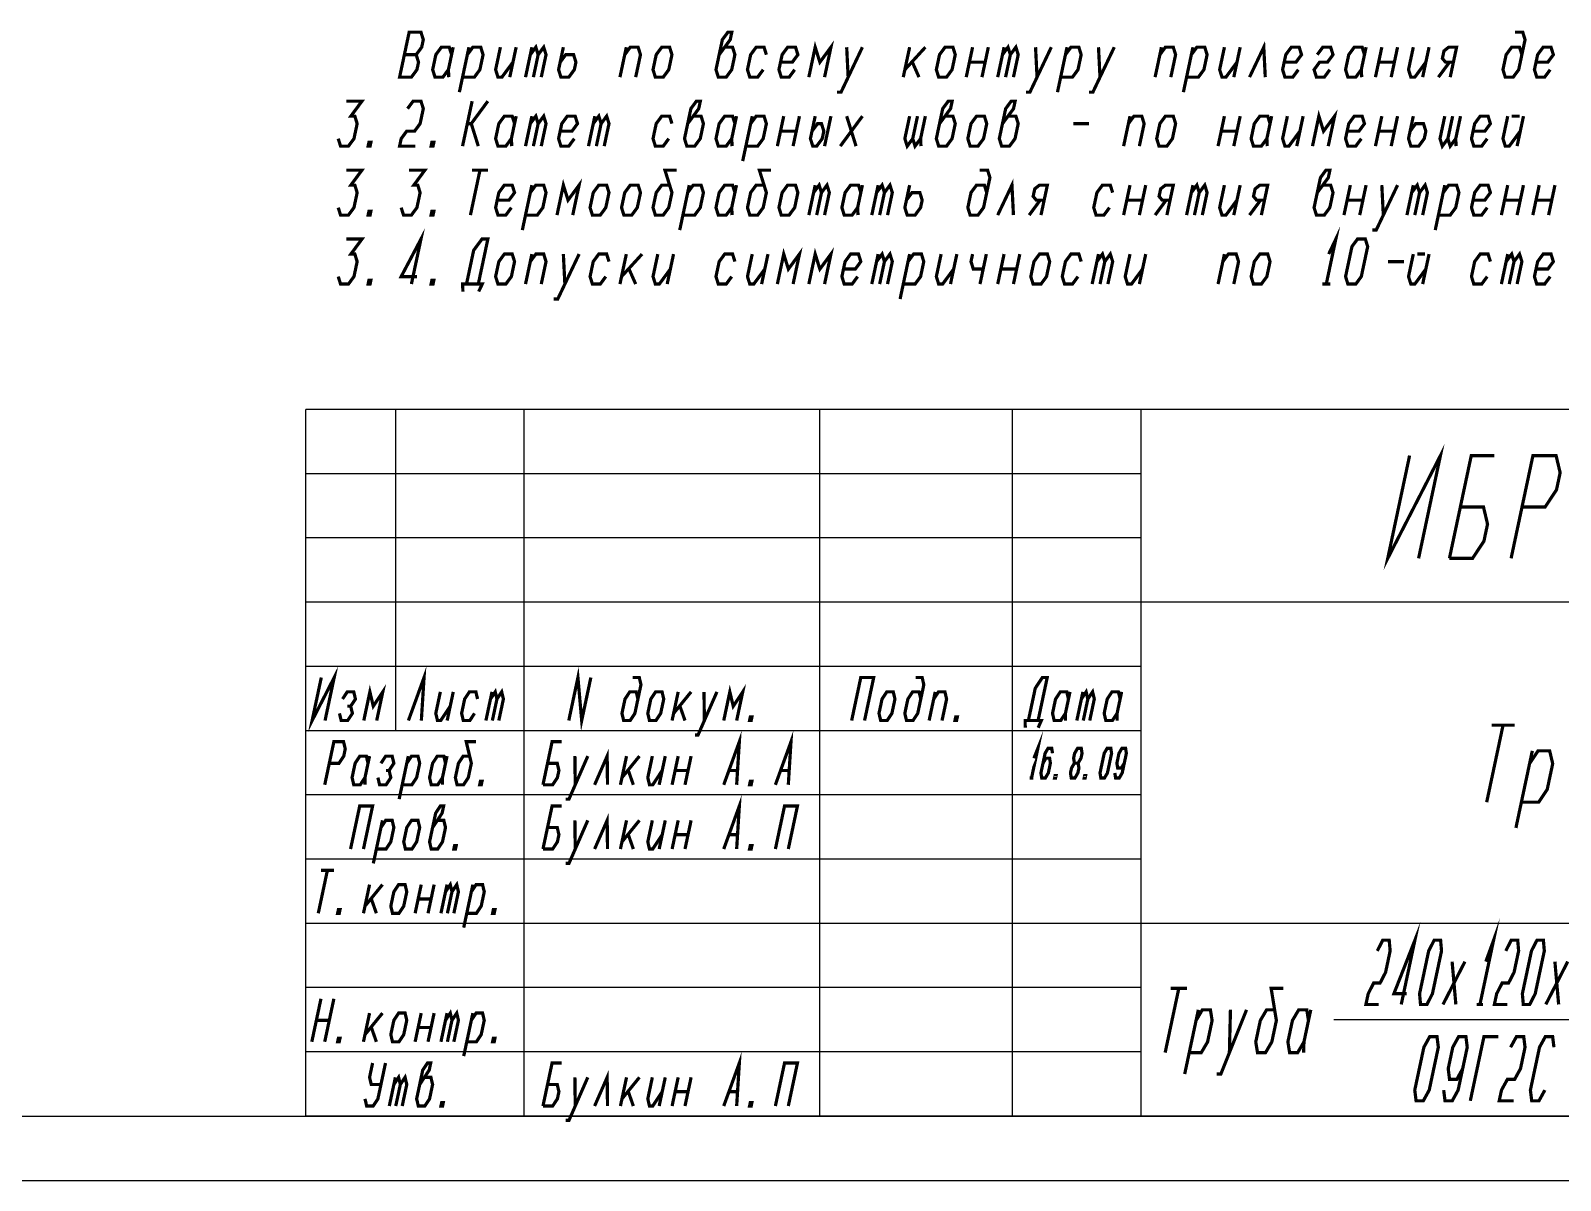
# Model space of a CAD drawing. Header units: millimetres. Extents: x 0 to 594, y 0 to 420.
# Drawn here: x 382.6 to 501.6, y 0 to 89.5 of the extents above; entities that cross this region are included whole.
import ezdxf

# ---------------------------------------------------------------- set-up
doc = ezdxf.new("R2010")
doc.units = ezdxf.units.MM
doc.header["$LTSCALE"] = 32.67
doc.layers.get('0').update_dxf_attribs({"linetype": 'CONTINUOUS'})

msp = doc.modelspace()

# ---------------------------------------------------------------- linework, layer by layer
at = {"color": 7, "linetype": 'CONTINUOUS'}
for p, q in [((589, 60), (404, 60)), ((404, 5), (404, 60)), ((411, 35), (411, 60)), ((421, 5), (421, 60)), ((444, 5), (444, 60)), ((459, 5), (459, 60)), ((469, 5), (469, 60)), ((469, 55), (404, 55)), ((469, 50), (404, 50)), ((589, 45), (404, 45)), ((469, 40), (404, 40)), ((469, 35), (404, 35)), ((469, 30), (404, 30)), ((469, 25), (404, 25)), ((589, 20), (404, 20)), ((469, 15), (404, 15)), ((539, 12.5), (484, 12.5)), ((469, 10), (404, 10)), ((20, 5), (589, 5)), ((589, 5), (404, 5)), ((0, 0), (594, 0))]:
    msp.add_line(p, q, dxfattribs=at)
at = {"color": 2, "linetype": 'CONTINUOUS', "const_width": 0.25}
for points in [[(411.2924667, 85.8588582), (412.2112017, 85.8588582), (412.6414384, 86.4421902), (412.7654301, 87.0255222), (412.5831768, 87.6088632), (413.0134135, 88.1921952), (413.1374052, 88.7755272), (412.9551519, 89.3588592), (412.0364169, 89.3588592), (411.2924667, 85.8588582)], [(436.1644402, 87.6088632), (437.0249136, 88.7755272), (437.1489053, 89.3588592), (436.8426603, 89.3588592), (436.4124236, 88.7755272), (435.9164568, 86.4421902), (436.0987101, 85.8588582), (436.7112001, 85.8588582), (437.1414368, 86.4421902), (437.3894202, 87.6088632), (437.2071669, 88.1921952), (436.5946769, 88.1921952)], [(498.6394343, 87.6088632), (498.457181, 88.1921952), (497.8446548, 88.1921952), (497.4144181, 87.6088632), (497.1664347, 86.4421902), (497.348688, 85.8588582), (497.9612142, 85.8588582), (498.3914509, 86.4421902), (498.8874177, 88.7755272), (498.7051644, 89.3588592), (498.0926382, 89.3588592)], [(415.339418, 87.6088632), (415.1571647, 88.1921952), (414.5446747, 88.1921952), (414.114438, 87.6088632), (413.8664546, 86.4421902), (414.0487079, 85.8588582), (414.6611979, 85.8588582), (415.0914346, 86.4421902)], [(415.4634097, 88.1921952), (415.0914346, 86.4421902), (415.1205835, 85.8588582)], [(415.9444757, 84.6921942), (416.6884259, 88.1921952)], [(416.1924591, 85.8588582), (417.1111941, 85.8588582), (417.5414308, 86.4421902), (417.7894142, 87.6088632), (417.6071609, 88.1921952), (416.9946709, 88.1921952), (416.5644342, 87.6088632)], [(419.1384221, 88.1921952), (418.766447, 86.4421902), (418.9487003, 85.8588582), (419.2549453, 85.8588582), (420.1154187, 87.0255222)], [(420.3634021, 88.1921952), (419.8674353, 85.8588582)], [(421.0924515, 85.8588582), (421.5884183, 88.1921952)], [(421.4644266, 87.6088632), (421.8946633, 88.1921952), (422.0769166, 87.6088632), (421.7049415, 85.8588582)], [(422.0769166, 87.6088632), (422.5071533, 88.1921952), (422.6894429, 87.6088632), (422.3174678, 85.8588582)], [(424.0384146, 88.1921952), (423.6664395, 86.4421902), (423.8486927, 85.8588582), (424.461219, 85.8588582), (424.8914557, 86.4421902), (425.0154474, 87.0255222), (424.8331941, 87.6088632), (424.2206678, 87.6088632), (423.7904312, 87.0255222)], [(428.4424402, 85.8588582), (428.938407, 88.1921952)], [(428.8144153, 87.6088632), (429.244652, 88.1921952), (429.8571782, 88.1921952), (430.0394315, 87.6088632), (429.6674564, 85.8588582)], [(431.0164281, 86.4421902), (431.1987177, 85.8588582), (431.8112076, 85.8588582), (432.2414443, 86.4421902), (432.4894277, 87.6088632), (432.3071744, 88.1921952), (431.6946844, 88.1921952), (431.2644115, 87.6088632), (431.0164281, 86.4421902)], [(439.8394164, 87.6088632), (439.6571631, 88.1921952), (439.0446731, 88.1921952), (438.6144364, 87.6088632), (438.366453, 86.4421902), (438.5487063, 85.8588582), (439.1611963, 85.8588582), (439.591433, 86.4421902)], [(440.9404409, 87.0255222), (441.8591759, 87.0255222), (442.2894126, 87.6088632), (442.1071593, 88.1921952), (441.4946693, 88.1921952), (441.0644326, 87.6088632), (440.8164492, 86.4421902), (440.9987025, 85.8588582), (441.6111925, 85.8588582), (442.0414292, 86.4421902)], [(443.1424537, 85.8588582), (443.6384205, 88.1921952), (444.0029271, 87.0255222), (444.8634368, 88.1921952), (444.36747, 85.8588582)], [(445.3444666, 84.6921942), (445.6507115, 84.6921942), (447.313433, 88.1921952)], [(446.0884167, 88.1921952), (446.2049399, 85.8588582)], [(450.9884092, 88.1921952), (450.4924424, 85.8588582)], [(450.6164341, 86.4421902), (452.2134254, 88.1921952)], [(453.0664303, 86.4421902), (453.2487198, 85.8588582), (453.8612098, 85.8588582), (454.2914465, 86.4421902), (454.5394299, 87.6088632), (454.3571766, 88.1921952), (453.7446866, 88.1921952), (453.3144137, 87.6088632), (453.0664303, 86.4421902)], [(455.3924711, 85.8588582), (455.8884016, 88.1921952)], [(457.1134178, 88.1921952), (456.617451, 85.8588582)], [(457.8424673, 85.8588582), (458.3384341, 88.1921952)], [(458.2144424, 87.6088632), (458.6446791, 88.1921952), (458.8269324, 87.6088632), (458.4549573, 85.8588582)], [(458.8269324, 87.6088632), (459.2571691, 88.1921952), (459.4394224, 87.6088632), (459.0674473, 85.8588582)], [(460.0444801, 84.6921942), (460.3507251, 84.6921942), (462.0134103, 88.1921952)], [(460.7884303, 88.1921952), (460.9049535, 85.8588582)], [(462.4944763, 84.6921942), (463.2384265, 88.1921952)], [(462.7424597, 85.8588582), (463.6611947, 85.8588582), (464.0914314, 86.4421902), (464.3394148, 87.6088632), (464.1571615, 88.1921952), (463.5446715, 88.1921952), (463.1144348, 87.6088632)], [(464.9444725, 84.6921942), (465.2507175, 84.6921942), (466.9134027, 88.1921952)], [(465.6884227, 88.1921952), (465.8049459, 85.8588582)], [(470.0924484, 85.8588582), (470.5884152, 88.1921952)], [(470.4644235, 87.6088632), (470.8946602, 88.1921952), (471.5071864, 88.1921952), (471.6894397, 87.6088632), (471.3174646, 85.8588582)], [(472.2944612, 84.6921942), (473.0384114, 88.1921952)], [(472.5424446, 85.8588582), (473.4612158, 85.8588582), (473.8914525, 86.4421902), (474.1394359, 87.6088632), (473.9571826, 88.1921952), (473.3446564, 88.1921952), (472.9144197, 87.6088632)], [(475.4884076, 88.1921952), (475.1164325, 86.4421902), (475.2986858, 85.8588582), (475.604967, 85.8588582), (476.4654404, 87.0255222)], [(476.7134238, 88.1921952), (476.217457, 85.8588582)], [(477.442437, 85.8588582), (478.5509301, 88.1921952), (478.6674532, 85.8588582)], [(480.1404529, 87.0255222), (481.0591879, 87.0255222), (481.4894246, 87.6088632), (481.3071713, 88.1921952), (480.6946813, 88.1921952), (480.2644446, 87.6088632), (480.0164612, 86.4421902), (480.1987145, 85.8588582), (480.8112045, 85.8588582), (481.2414412, 86.4421902)], [(482.7144408, 87.6088632), (483.1446775, 88.1921952), (483.7571675, 88.1921952), (483.9394208, 87.6088632), (483.5091841, 87.0255222), (482.8966941, 87.0255222), (482.4664574, 86.4421902), (482.6487107, 85.8588582), (483.2612007, 85.8588582), (483.6914374, 86.4421902)], [(486.389417, 87.6088632), (486.2071637, 88.1921952), (485.5946737, 88.1921952), (485.164437, 87.6088632), (484.9164536, 86.4421902), (485.0987069, 85.8588582), (485.7111969, 85.8588582), (486.1414336, 86.4421902)], [(486.5134087, 88.1921952), (486.1414336, 86.4421902), (486.1705825, 85.8588582)], [(487.2424581, 85.8588582), (487.7384249, 88.1921952)], [(488.9634049, 88.1921952), (488.4674381, 85.8588582)], [(490.1884211, 88.1921952), (489.816446, 86.4421902), (489.9986993, 85.8588582), (490.3049443, 85.8588582), (491.165454, 87.0255222)], [(491.4134011, 88.1921952), (490.9174706, 85.8588582)], [(493.0611855, 85.8588582), (493.5571523, 88.1921952), (492.9446624, 88.1921952), (492.5764215, 87.9005247), (492.4524298, 87.3171927), (492.696679, 87.0255222), (493.3091689, 87.0255222)], [(499.7404226, 87.0255222), (500.6591938, 87.0255222), (501.0894305, 87.6088632), (500.9071772, 88.1921952), (500.294651, 88.1921952), (499.8644143, 87.6088632), (499.6164309, 86.4421902), (499.7987205, 85.8588582), (500.4112104, 85.8588582), (500.8414471, 86.4421902)], [(411.6644418, 87.6088632), (412.5831768, 87.6088632)], [(451.1998114, 87.0255222), (451.7174586, 85.8588582)], [(455.6404182, 87.0255222), (456.8654344, 87.0255222)], [(487.4904415, 87.0255222), (488.7154215, 87.0255222)], [(492.1424506, 85.8588582), (493.002924, 87.0255222)], [(407.1363882, 83.9915685), (408.3614044, 83.9915685), (407.500931, 82.8249045), (407.807176, 82.8249045), (407.9894293, 82.2415725), (407.7414459, 81.0749085), (407.3112092, 80.4915675), (406.6987192, 80.4915675), (406.5164297, 81.0749085)], [(411.9124252, 83.4082365), (412.3426619, 83.9915685), (412.9551519, 83.9915685), (413.1374052, 83.4082365), (412.8894218, 82.2415725), (412.4591851, 81.6582405), (411.8466951, 81.6582405), (411.4164584, 81.0749085), (411.2924667, 80.4915675), (412.5174467, 80.4915675)], [(416.1924591, 80.4915675), (416.9364093, 83.9915685)], [(416.5644342, 82.2415725), (416.8706792, 82.2415725), (418.1613893, 83.9915685)], [(433.714444, 82.2415725), (434.5749174, 83.4082365), (434.6989091, 83.9915685), (434.3926641, 83.9915685), (433.9624274, 83.4082365), (433.4664606, 81.0749085), (433.6487139, 80.4915675), (434.2612039, 80.4915675), (434.6914406, 81.0749085), (434.939424, 82.2415725), (434.7571707, 82.8249045), (434.1446807, 82.8249045)], [(453.3144137, 82.2415725), (454.1749233, 83.4082365), (454.298915, 83.9915685), (453.9926338, 83.9915685), (453.5623971, 83.4082365), (453.0664303, 81.0749085), (453.2487198, 80.4915675), (453.8612098, 80.4915675), (454.2914465, 81.0749085), (454.5394299, 82.2415725), (454.3571766, 82.8249045), (453.7446866, 82.8249045)], [(458.2144424, 82.2415725), (459.0749158, 83.4082365), (459.1989075, 83.9915685), (458.8926625, 83.9915685), (458.4624258, 83.4082365), (457.966459, 81.0749085), (458.1487123, 80.4915675), (458.7612023, 80.4915675), (459.191439, 81.0749085), (459.4394224, 82.2415725), (459.2571691, 82.8249045), (458.6446791, 82.8249045)], [(482.3424657, 80.4915675), (482.8384325, 82.8249045), (483.2029391, 81.6582405), (484.0634125, 82.8249045), (483.5674457, 80.4915675)], [(417.4174391, 80.4915675), (416.8706792, 82.2415725)], [(420.2394104, 82.2415725), (420.0571571, 82.8249045), (419.4446671, 82.8249045), (419.0144304, 82.2415725), (418.766447, 81.0749085), (418.9487003, 80.4915675), (419.5611903, 80.4915675), (419.991427, 81.0749085)], [(420.3634021, 82.8249045), (419.991427, 81.0749085), (420.0205759, 80.4915675)], [(421.0924515, 80.4915675), (421.5884183, 82.8249045)], [(421.4644266, 82.2415725), (421.8946633, 82.8249045), (422.0769166, 82.2415725), (421.7049415, 80.4915675)], [(422.0769166, 82.2415725), (422.5071533, 82.8249045), (422.6894429, 82.2415725), (422.3174678, 80.4915675)], [(423.7904312, 81.6582405), (424.7092024, 81.6582405), (425.1394391, 82.2415725), (424.9571858, 82.8249045), (424.3446595, 82.8249045), (423.9144229, 82.2415725), (423.6664395, 81.0749085), (423.8486927, 80.4915675), (424.461219, 80.4915675), (424.8914557, 81.0749085)], [(425.992444, 80.4915675), (426.4884108, 82.8249045)], [(426.3644191, 82.2415725), (426.7946558, 82.8249045), (426.9769453, 82.2415725), (426.6049702, 80.4915675)], [(426.9769453, 82.2415725), (427.407182, 82.8249045), (427.5894353, 82.2415725), (427.2174602, 80.4915675)], [(432.4894277, 82.2415725), (432.3071744, 82.8249045), (431.6946844, 82.8249045), (431.2644115, 82.2415725), (431.0164281, 81.0749085), (431.1987177, 80.4915675), (431.8112076, 80.4915675), (432.2414443, 81.0749085)], [(437.3894202, 82.2415725), (437.2071669, 82.8249045), (436.5946769, 82.8249045), (436.1644402, 82.2415725), (435.9164568, 81.0749085), (436.0987101, 80.4915675), (436.7112001, 80.4915675), (437.1414368, 81.0749085)], [(437.5134119, 82.8249045), (437.1414368, 81.0749085), (437.1705857, 80.4915675)], [(437.9944779, 79.3249035), (438.7384281, 82.8249045)], [(438.2424613, 80.4915675), (439.1611963, 80.4915675), (439.591433, 81.0749085), (439.8394164, 82.2415725), (439.6571631, 82.8249045), (439.0446731, 82.8249045), (438.6144364, 82.2415725)], [(440.6924575, 80.4915675), (441.1884243, 82.8249045)], [(442.4134043, 82.8249045), (441.9174375, 80.4915675)], [(443.6384205, 82.8249045), (443.2664454, 81.0749085), (443.4486987, 80.4915675), (443.7549437, 80.4915675), (444.1851804, 81.0749085), (444.3091721, 81.6582405), (444.1269188, 82.2415725), (443.8206738, 82.2415725), (443.3904371, 81.6582405)], [(444.8634368, 82.8249045), (444.36747, 80.4915675)], [(445.59245, 80.4915675), (447.313433, 82.8249045)], [(446.0884167, 82.8249045), (446.8174662, 80.4915675)], [(450.9884092, 82.8249045), (450.6164341, 81.0749085), (450.7986874, 80.4915675), (451.2289603, 81.0749085), (451.4112136, 80.4915675), (451.8414503, 81.0749085), (452.2134254, 82.8249045)], [(451.6009354, 82.8249045), (451.2289603, 81.0749085)], [(455.5164628, 81.0749085), (455.6987161, 80.4915675), (456.3112061, 80.4915675), (456.7414427, 81.0749085), (456.9894261, 82.2415725), (456.8071729, 82.8249045), (456.1946829, 82.8249045), (455.7644099, 82.2415725), (455.5164628, 81.0749085)], [(463.7269248, 82.2415725), (464.951941, 82.2415725)], [(467.6424521, 80.4915675), (468.1384189, 82.8249045)], [(468.0144272, 82.2415725), (468.4446639, 82.8249045), (469.0571539, 82.8249045), (469.2394435, 82.2415725), (468.8674684, 80.4915675)], [(470.2164401, 81.0749085), (470.3986934, 80.4915675), (471.0112196, 80.4915675), (471.4414563, 81.0749085), (471.6894397, 82.2415725), (471.5071864, 82.8249045), (470.8946602, 82.8249045), (470.4644235, 82.2415725), (470.2164401, 81.0749085)], [(474.9924408, 80.4915675), (475.4884076, 82.8249045)], [(476.7134238, 82.8249045), (476.217457, 80.4915675)], [(479.0394283, 82.2415725), (478.857175, 82.8249045), (478.2446851, 82.8249045), (477.8144121, 82.2415725), (477.5664287, 81.0749085), (477.7487183, 80.4915675), (478.3612083, 80.4915675), (478.7914449, 81.0749085)], [(479.16342, 82.8249045), (478.7914449, 81.0749085), (478.8205939, 80.4915675)], [(480.3884363, 82.8249045), (480.0164612, 81.0749085), (480.1987145, 80.4915675), (480.5049595, 80.4915675), (481.3654329, 81.6582405)], [(481.6134163, 82.8249045), (481.1174495, 80.4915675)], [(485.0404453, 81.6582405), (485.9591803, 81.6582405), (486.389417, 82.2415725), (486.2071637, 82.8249045), (485.5946737, 82.8249045), (485.164437, 82.2415725), (484.9164536, 81.0749085), (485.0987069, 80.4915675), (485.7111969, 80.4915675), (486.1414336, 81.0749085)], [(487.2424581, 80.4915675), (487.7384249, 82.8249045)], [(488.9634049, 82.8249045), (488.4674381, 80.4915675)], [(490.1884211, 82.8249045), (489.816446, 81.0749085), (489.9986993, 80.4915675), (490.6111893, 80.4915675), (491.0414623, 81.0749085), (491.165454, 81.6582405), (490.9831644, 82.2415725), (490.3706744, 82.2415725), (489.9404377, 81.6582405)], [(492.6384174, 82.8249045), (492.2664423, 81.0749085), (492.4486956, 80.4915675), (492.8789323, 81.0749085), (493.0611855, 80.4915675), (493.4914585, 81.0749085), (493.8634336, 82.8249045)], [(493.2509073, 82.8249045), (492.8789323, 81.0749085)], [(494.8404302, 81.6582405), (495.7592014, 81.6582405), (496.1894381, 82.2415725), (496.0071848, 82.8249045), (495.3946586, 82.8249045), (494.9644219, 82.2415725), (494.7164385, 81.0749085), (494.8986918, 80.4915675), (495.511218, 80.4915675), (495.9414547, 81.0749085)], [(497.5384098, 82.8249045), (497.1664347, 81.0749085), (497.348688, 80.4915675), (497.6549692, 80.4915675), (498.5154426, 81.6582405)], [(497.8446548, 82.8249045), (498.457181, 82.8249045)], [(498.763426, 82.8249045), (498.2674592, 80.4915675)], [(440.9404409, 81.6582405), (442.1654209, 81.6582405)], [(451.8414503, 81.0749085), (451.870563, 80.4915675)], [(475.2404242, 81.6582405), (476.4654404, 81.6582405)], [(487.4904415, 81.6582405), (488.7154215, 81.6582405)], [(493.4914585, 81.0749085), (493.5205712, 80.4915675)], [(408.9955748, 80.4915675), (408.8424705, 80.4915675), (408.9044663, 80.783238), (409.0575707, 80.783238), (408.9955748, 80.4915675)], [(413.8955673, 80.4915675), (413.7424629, 80.4915675), (413.8044587, 80.783238), (413.9575631, 80.783238), (413.8955673, 80.4915675)], [(407.1363882, 78.6242869), (408.3614044, 78.6242869), (407.500931, 77.4576139), (407.807176, 77.4576139), (407.9894293, 76.8742819), (407.7414459, 75.7076179), (407.3112092, 75.1242859), (406.6987192, 75.1242859), (406.5164297, 75.7076179)], [(412.0364169, 78.6242869), (413.2613969, 78.6242869), (412.4009235, 77.4576139), (412.7071685, 77.4576139), (412.8894218, 76.8742819), (412.6414384, 75.7076179), (412.2112017, 75.1242859), (411.5987117, 75.1242859), (411.4164584, 75.7076179)], [(417.5488993, 78.6242869), (416.8049491, 75.1242859)], [(416.9364093, 78.6242869), (418.1613893, 78.6242869)], [(432.3071744, 77.4576139), (431.6946844, 77.4576139), (431.2644115, 76.8742819), (431.0164281, 75.7076179), (431.1987177, 75.1242859), (431.8112076, 75.1242859), (432.2414443, 75.7076179), (432.4894277, 76.8742819), (431.9426678, 78.6242869), (432.8614028, 78.6242869)], [(439.6571631, 77.4576139), (439.0446731, 77.4576139), (438.6144364, 76.8742819), (438.366453, 75.7076179), (438.5487063, 75.1242859), (439.1611963, 75.1242859), (439.591433, 75.7076179), (439.8394164, 76.8742819), (439.2926565, 78.6242869), (440.2113915, 78.6242869)], [(456.9894261, 76.8742819), (456.8071729, 77.4576139), (456.1946829, 77.4576139), (455.7644099, 76.8742819), (455.5164628, 75.7076179), (455.6987161, 75.1242859), (456.3112061, 75.1242859), (456.7414427, 75.7076179), (457.2374095, 78.0409459), (457.0551562, 78.6242869), (456.4426663, 78.6242869)], [(482.7144408, 76.8742819), (483.5749142, 78.0409459), (483.6989059, 78.6242869), (483.3926609, 78.6242869), (482.9624242, 78.0409459), (482.4664574, 75.7076179), (482.6487107, 75.1242859), (483.2612007, 75.1242859), (483.6914374, 75.7076179), (483.9394208, 76.8742819), (483.7571675, 77.4576139), (483.1446775, 77.4576139)], [(418.8904387, 76.2909499), (419.8091737, 76.2909499), (420.2394104, 76.8742819), (420.0571571, 77.4576139), (419.4446671, 77.4576139), (419.0144304, 76.8742819), (418.766447, 75.7076179), (418.9487003, 75.1242859), (419.5611903, 75.1242859), (419.991427, 75.7076179)], [(420.8444681, 73.9576128), (421.5884183, 77.4576139)], [(421.0924515, 75.1242859), (422.0111865, 75.1242859), (422.4414595, 75.7076179), (422.6894429, 76.8742819), (422.5071533, 77.4576139), (421.8946633, 77.4576139), (421.4644266, 76.8742819)], [(423.5424478, 75.1242859), (424.0384146, 77.4576139), (424.4029211, 76.2909499), (425.2634308, 77.4576139), (424.767464, 75.1242859)], [(426.1164357, 75.7076179), (426.298689, 75.1242859), (426.9112152, 75.1242859), (427.3414519, 75.7076179), (427.5894353, 76.8742819), (427.407182, 77.4576139), (426.7946558, 77.4576139), (426.3644191, 76.8742819), (426.1164357, 75.7076179)], [(428.5664319, 75.7076179), (428.7487214, 75.1242859), (429.3612114, 75.1242859), (429.7914481, 75.7076179), (430.0394315, 76.8742819), (429.8571782, 77.4576139), (429.244652, 77.4576139), (428.8144153, 76.8742819), (428.5664319, 75.7076179)], [(433.0944855, 73.9576128), (433.8384357, 77.4576139)], [(433.3424689, 75.1242859), (434.2612039, 75.1242859), (434.6914406, 75.7076179), (434.939424, 76.8742819), (434.7571707, 77.4576139), (434.1446807, 77.4576139), (433.714444, 76.8742819)], [(437.3894202, 76.8742819), (437.2071669, 77.4576139), (436.5946769, 77.4576139), (436.1644402, 76.8742819), (435.9164568, 75.7076179), (436.0987101, 75.1242859), (436.7112001, 75.1242859), (437.1414368, 75.7076179)], [(437.5134119, 77.4576139), (437.1414368, 75.7076179), (437.1705857, 75.1242859)], [(440.8164492, 75.7076179), (440.9987025, 75.1242859), (441.6111925, 75.1242859), (442.0414292, 75.7076179), (442.2894126, 76.8742819), (442.1071593, 77.4576139), (441.4946693, 77.4576139), (441.0644326, 76.8742819), (440.8164492, 75.7076179)], [(443.1424537, 75.1242859), (443.6384205, 77.4576139)], [(443.5144288, 76.8742819), (443.9446655, 77.4576139), (444.1269188, 76.8742819), (443.7549437, 75.1242859)], [(444.1269188, 76.8742819), (444.5571555, 77.4576139), (444.7394451, 76.8742819), (444.36747, 75.1242859)], [(447.1894413, 76.8742819), (447.0071517, 77.4576139), (446.3946617, 77.4576139), (445.964425, 76.8742819), (445.7164417, 75.7076179), (445.8986949, 75.1242859), (446.5112212, 75.1242859), (446.9414579, 75.7076179)], [(447.313433, 77.4576139), (446.9414579, 75.7076179), (446.9705706, 75.1242859)], [(448.0424462, 75.1242859), (448.538413, 77.4576139)], [(448.4144213, 76.8742819), (448.844658, 77.4576139), (449.0269113, 76.8742819), (448.6549362, 75.1242859)], [(449.0269113, 76.8742819), (449.4571842, 77.4576139), (449.6394375, 76.8742819), (449.2674624, 75.1242859)], [(450.9884092, 77.4576139), (450.6164341, 75.7076179), (450.7986874, 75.1242859), (451.4112136, 75.1242859), (451.8414503, 75.7076179), (451.965442, 76.2909499), (451.7831887, 76.8742819), (451.1706625, 76.8742819), (450.7404258, 76.2909499)], [(457.8424673, 75.1242859), (458.9509241, 77.4576139), (459.0674473, 75.1242859)], [(461.2111985, 75.1242859), (461.7071653, 77.4576139), (461.0946753, 77.4576139), (460.7264344, 77.1659524), (460.6024427, 76.5826204), (460.8466919, 76.2909499), (461.4591819, 76.2909499)], [(466.789411, 76.8742819), (466.6071577, 77.4576139), (465.9946677, 77.4576139), (465.564431, 76.8742819), (465.3164476, 75.7076179), (465.4987009, 75.1242859), (466.1111909, 75.1242859), (466.5414276, 75.7076179)], [(467.6424521, 75.1242859), (468.1384189, 77.4576139)], [(469.3634352, 77.4576139), (468.8674684, 75.1242859)], [(471.0112196, 75.1242859), (471.5071864, 77.4576139), (470.8946602, 77.4576139), (470.5264193, 77.1659524), (470.4024276, 76.5826204), (470.6466768, 76.2909499), (471.259203, 76.2909499)], [(472.5424446, 75.1242859), (473.0384114, 77.4576139)], [(472.9144197, 76.8742819), (473.3446564, 77.4576139), (473.5269097, 76.8742819), (473.1549708, 75.1242859)], [(473.5269097, 76.8742819), (473.9571826, 77.4576139), (474.1394359, 76.8742819), (473.7674608, 75.1242859)], [(475.4884076, 77.4576139), (475.1164325, 75.7076179), (475.2986858, 75.1242859), (475.604967, 75.1242859), (476.4654404, 76.2909499)], [(476.7134238, 77.4576139), (476.217457, 75.1242859)], [(478.3612083, 75.1242859), (478.857175, 77.4576139), (478.2446851, 77.4576139), (477.876408, 77.1659524), (477.7524163, 76.5826204), (477.9967017, 76.2909499), (478.6091917, 76.2909499)], [(484.7924619, 75.1242859), (485.2884287, 77.4576139)], [(486.5134087, 77.4576139), (486.0174419, 75.1242859)], [(486.9944747, 73.9576128), (487.3007197, 73.9576128), (488.9634049, 77.4576139)], [(487.7384249, 77.4576139), (487.8549481, 75.1242859)], [(489.6924543, 75.1242859), (490.1884211, 77.4576139)], [(490.0644294, 76.8742819), (490.4946661, 77.4576139), (490.6769194, 76.8742819), (490.3049443, 75.1242859)], [(490.6769194, 76.8742819), (491.1071561, 77.4576139), (491.2894094, 76.8742819), (490.9174706, 75.1242859)], [(491.8944672, 73.9576128), (492.6384174, 77.4576139)], [(492.1424506, 75.1242859), (493.0611855, 75.1242859), (493.4914585, 75.7076179), (493.7394419, 76.8742819), (493.5571523, 77.4576139), (492.9446624, 77.4576139), (492.5144257, 76.8742819)], [(494.8404302, 76.2909499), (495.7592014, 76.2909499), (496.1894381, 76.8742819), (496.0071848, 77.4576139), (495.3946586, 77.4576139), (494.9644219, 76.8742819), (494.7164385, 75.7076179), (494.8986918, 75.1242859), (495.511218, 75.1242859), (495.9414547, 75.7076179)], [(497.042443, 75.1242859), (497.5384098, 77.4576139)], [(498.763426, 77.4576139), (498.2674592, 75.1242859)], [(499.4924392, 75.1242859), (499.988406, 77.4576139)], [(501.2134222, 77.4576139), (500.7174554, 75.1242859)], [(460.2924635, 75.1242859), (461.1529369, 76.2909499)], [(467.8904355, 76.2909499), (469.1154518, 76.2909499)], [(470.0924484, 75.1242859), (470.9529218, 76.2909499)], [(477.442437, 75.1242859), (478.3029467, 76.2909499)], [(485.0404453, 76.2909499), (486.2654253, 76.2909499)], [(497.2904264, 76.2909499), (498.5154426, 76.2909499)], [(499.7404226, 76.2909499), (500.9654388, 76.2909499)], [(408.9955748, 75.1242859), (408.8424705, 75.1242859), (408.9044663, 75.4159473), (409.0575707, 75.4159473), (408.9955748, 75.1242859)], [(413.8955673, 75.1242859), (413.7424629, 75.1242859), (413.8044587, 75.4159473), (413.9575631, 75.4159473), (413.8955673, 75.1242859)], [(412.2112017, 69.7569952), (412.9551519, 73.2569962), (411.4164584, 70.3403272), (412.6414384, 70.3403272)], [(483.6040269, 72.0903322), (484.1582915, 73.2569962), (483.4143413, 69.7569952)], [(407.1363882, 73.2569962), (408.3614044, 73.2569962), (407.500931, 72.0903322), (407.807176, 72.0903322), (407.9894293, 71.5069912), (407.7414459, 70.3403272), (407.3112092, 69.7569952), (406.6987192, 69.7569952), (406.5164297, 70.3403272)], [(416.4987041, 69.7569952), (417.0566667, 72.3819937), (417.7020399, 73.2569962), (418.1613893, 73.2569962), (417.4174391, 69.7569952)], [(440.6924575, 69.7569952), (441.1884243, 72.0903322), (441.5529309, 70.9236592), (442.4134043, 72.0903322), (441.9174375, 69.7569952)], [(443.1424537, 69.7569952), (443.6384205, 72.0903322), (444.0029271, 70.9236592), (444.8634368, 72.0903322), (444.36747, 69.7569952)], [(485.0987069, 69.7569952), (484.9164536, 70.3403272), (485.4124204, 72.6736642), (485.8426571, 73.2569962), (486.4551471, 73.2569962), (486.6374004, 72.6736642), (486.1414336, 70.3403272), (485.7111969, 69.7569952), (485.0987069, 69.7569952)], [(418.766447, 70.3403272), (418.9487003, 69.7569952), (419.5611903, 69.7569952), (419.991427, 70.3403272), (420.2394104, 71.5069912), (420.0571571, 72.0903322), (419.4446671, 72.0903322), (419.0144304, 71.5069912), (418.766447, 70.3403272)], [(421.0924515, 69.7569952), (421.5884183, 72.0903322)], [(421.4644266, 71.5069912), (421.8946633, 72.0903322), (422.5071533, 72.0903322), (422.6894429, 71.5069912), (422.3174678, 69.7569952)], [(423.2944644, 68.5903312), (423.6007094, 68.5903312), (425.2634308, 72.0903322)], [(424.0384146, 72.0903322), (424.1549377, 69.7569952)], [(427.5894353, 71.5069912), (427.407182, 72.0903322), (426.7946558, 72.0903322), (426.3644191, 71.5069912), (426.1164357, 70.3403272), (426.298689, 69.7569952), (426.9112152, 69.7569952), (427.3414519, 70.3403272)], [(428.938407, 72.0903322), (428.4424402, 69.7569952)], [(428.5664319, 70.3403272), (430.1634232, 72.0903322)], [(431.3884032, 72.0903322), (431.0164281, 70.3403272), (431.1987177, 69.7569952), (431.5049626, 69.7569952), (432.365436, 70.9236592)], [(432.6134194, 72.0903322), (432.1174526, 69.7569952)], [(437.3894202, 71.5069912), (437.2071669, 72.0903322), (436.5946769, 72.0903322), (436.1644402, 71.5069912), (435.9164568, 70.3403272), (436.0987101, 69.7569952), (436.7112001, 69.7569952), (437.1414368, 70.3403272)], [(438.7384281, 72.0903322), (438.366453, 70.3403272), (438.5487063, 69.7569952), (438.8549513, 69.7569952), (439.7154247, 70.9236592)], [(439.9634081, 72.0903322), (439.4674413, 69.7569952)], [(445.8404333, 70.9236592), (446.7591683, 70.9236592), (447.1894413, 71.5069912), (447.0071517, 72.0903322), (446.3946617, 72.0903322), (445.964425, 71.5069912), (445.7164417, 70.3403272), (445.8986949, 69.7569952), (446.5112212, 69.7569952), (446.9414579, 70.3403272)], [(448.0424462, 69.7569952), (448.538413, 72.0903322)], [(448.4144213, 71.5069912), (448.844658, 72.0903322), (449.0269113, 71.5069912), (448.6549362, 69.7569952)], [(449.0269113, 71.5069912), (449.4571842, 72.0903322), (449.6394375, 71.5069912), (449.2674624, 69.7569952)], [(450.244459, 68.5903312), (450.9884092, 72.0903322)], [(450.4924424, 69.7569952), (451.4112136, 69.7569952), (451.8414503, 70.3403272), (452.0894337, 71.5069912), (451.9071804, 72.0903322), (451.2946542, 72.0903322), (450.8644175, 71.5069912)], [(453.4384054, 72.0903322), (453.0664303, 70.3403272), (453.2487198, 69.7569952), (453.5549648, 69.7569952), (454.4154382, 70.9236592)], [(454.6634216, 72.0903322), (454.1674548, 69.7569952)], [(455.8884016, 72.0903322), (455.7644099, 71.5069912), (455.9466995, 70.9236592), (456.7122938, 70.9236592)], [(456.9602772, 72.0903322), (456.4643104, 69.7569952)], [(457.8424673, 69.7569952), (458.3384341, 72.0903322)], [(459.5634141, 72.0903322), (459.0674473, 69.7569952)], [(460.4164552, 70.3403272), (460.5987085, 69.7569952), (461.2111985, 69.7569952), (461.6414352, 70.3403272), (461.8894186, 71.5069912), (461.7071653, 72.0903322), (461.0946753, 72.0903322), (460.6644386, 71.5069912), (460.4164552, 70.3403272)], [(464.3394148, 71.5069912), (464.1571615, 72.0903322), (463.5446715, 72.0903322), (463.1144348, 71.5069912), (462.8664514, 70.3403272), (463.0487047, 69.7569952), (463.6611947, 69.7569952), (464.0914314, 70.3403272)], [(465.1924559, 69.7569952), (465.6884227, 72.0903322)], [(465.564431, 71.5069912), (465.9946677, 72.0903322), (466.176921, 71.5069912), (465.8049459, 69.7569952)], [(466.176921, 71.5069912), (466.6071577, 72.0903322), (466.789411, 71.5069912), (466.4174359, 69.7569952)], [(468.1384189, 72.0903322), (467.7664438, 70.3403272), (467.9486971, 69.7569952), (468.2549421, 69.7569952), (469.1154518, 70.9236592)], [(469.3634352, 72.0903322), (468.8674684, 69.7569952)], [(474.9924408, 69.7569952), (475.4884076, 72.0903322)], [(475.3644159, 71.5069912), (475.7946526, 72.0903322), (476.4071788, 72.0903322), (476.5894321, 71.5069912), (476.217457, 69.7569952)], [(477.5664287, 70.3403272), (477.7487183, 69.7569952), (478.3612083, 69.7569952), (478.7914449, 70.3403272), (479.0394283, 71.5069912), (478.857175, 72.0903322), (478.2446851, 72.0903322), (477.8144121, 71.5069912), (477.5664287, 70.3403272)], [(488.2269232, 71.5069912), (489.4519395, 71.5069912)], [(490.1884211, 72.0903322), (489.816446, 70.3403272), (489.9986993, 69.7569952), (490.3049443, 69.7569952), (491.165454, 70.9236592)], [(490.4946661, 72.0903322), (491.1071561, 72.0903322)], [(491.4134011, 72.0903322), (490.9174706, 69.7569952)], [(496.1894381, 71.5069912), (496.0071848, 72.0903322), (495.3946586, 72.0903322), (494.9644219, 71.5069912), (494.7164385, 70.3403272), (494.8986918, 69.7569952), (495.511218, 69.7569952), (495.9414547, 70.3403272)], [(497.042443, 69.7569952), (497.5384098, 72.0903322)], [(497.4144181, 71.5069912), (497.8446548, 72.0903322), (498.0269443, 71.5069912), (497.6549692, 69.7569952)], [(498.0269443, 71.5069912), (498.457181, 72.0903322), (498.6394343, 71.5069912), (498.2674592, 69.7569952)], [(499.7404226, 70.9236592), (500.6591938, 70.9236592), (501.0894305, 71.5069912), (500.9071772, 72.0903322), (500.294651, 72.0903322), (499.8644143, 71.5069912), (499.6164309, 70.3403272), (499.7987205, 69.7569952), (500.4112104, 69.7569952), (500.8414471, 70.3403272)], [(429.1498092, 70.9236592), (429.6674564, 69.7569952)], [(458.0904507, 70.9236592), (459.3154307, 70.9236592)], [(408.9955748, 69.7569952), (408.8424705, 69.7569952), (408.9044663, 70.0486657), (409.0575707, 70.0486657), (408.9955748, 69.7569952)], [(413.8955673, 69.7569952), (413.7424629, 69.7569952), (413.8044587, 70.0486657), (413.9575631, 70.0486657), (413.8955673, 69.7569952)], [(416.2215718, 69.1736632), (416.1924591, 69.7569952), (417.7237203, 69.7569952), (417.446588, 69.1736632)], [(483.1080963, 69.7569952), (483.7205863, 69.7569952)], [(489.9004486, 56.4106393), (488.1999858, 48.4106368), (492.3004493, 56.4106393), (490.5999866, 48.4106368)], [(492.9999873, 48.4106368), (494.7004501, 56.4106393), (496.5004687, 56.4106393)], [(497.7999888, 48.4106368), (499.5004515, 56.4106393), (501.3004702, 56.4106393), (501.6170479, 55.0773025), (501.3336434, 53.7439748), (500.4502207, 52.410638), (498.6502383, 52.410638)], [(492.9999873, 48.4106368), (494.800006, 48.4106368), (495.6833925, 49.7439736), (495.9668331, 51.0773013), (495.6502192, 52.410638), (493.8502368, 52.410638)], [(405.1970782, 39.1375804), (404.4849961, 35.7875839), (406.2020636, 39.1375804), (405.4900177, 35.7875839)], [(411.9800043, 35.7875839), (413.1945791, 39.1375804), (412.9849896, 35.7875839)], [(424.4599863, 35.7875839), (425.1720685, 39.1375804), (425.4650079, 35.7875839), (426.1770538, 39.1375804)], [(406.6136653, 36.3459091), (406.7462494, 35.7875839), (407.2487421, 35.7875839), (407.6186869, 36.3459091), (407.4861028, 36.9042434), (407.8560476, 37.4625776), (407.7234635, 38.0209119), (407.2209708, 38.0209119), (406.851026, 37.4625776)], [(408.50501, 35.7875839), (408.9796952, 38.0209119), (409.2448634, 36.9042434), (409.9847168, 38.0209119), (409.5099954, 35.7875839)], [(414.4646964, 38.0209119), (414.1086735, 36.3459091), (414.2412576, 35.7875839), (414.4925039, 35.7875839), (415.2323573, 36.9042434)], [(415.469718, 38.0209119), (414.9949966, 35.7875839)], [(417.3610265, 37.4625776), (417.2284424, 38.0209119), (416.7259497, 38.0209119), (416.3560411, 37.4625776), (416.1186804, 36.3459091), (416.2512645, 35.7875839), (416.7537572, 35.7875839), (417.1236658, 36.3459091)], [(418.0099889, 35.7875839), (418.4847103, 38.0209119)], [(418.3660481, 37.4625776), (418.7359567, 38.0209119), (418.8685408, 37.4625776), (418.5125178, 35.7875839)], [(418.8685408, 37.4625776), (419.2384493, 38.0209119), (419.3710334, 37.4625776), (419.0150105, 35.7875839)], [(429.8410448, 37.4625776), (429.7084607, 38.0209119), (429.205968, 38.0209119), (428.8360232, 37.4625776), (428.5986625, 36.3459091), (428.7312466, 35.7875839), (429.2337393, 35.7875839), (429.6036841, 36.3459091), (430.0783693, 38.5792462), (429.9458214, 39.1375804), (429.4433287, 39.1375804)], [(430.6086694, 36.3459091), (430.7412535, 35.7875839), (431.2437462, 35.7875839), (431.613691, 36.3459091), (431.8510155, 37.4625776), (431.7184677, 38.0209119), (431.215975, 38.0209119), (430.8460302, 37.4625776), (430.6086694, 36.3459091)], [(432.9746993, 38.0209119), (432.5000142, 35.7875839)], [(432.6186764, 36.3459091), (433.9797209, 38.0209119)], [(434.2726604, 34.6709109), (434.5239067, 34.6709109), (435.9896917, 38.0209119)], [(434.9847063, 38.0209119), (435.0125138, 35.7875839)], [(436.5199918, 35.7875839), (436.9947133, 38.0209119), (437.2598452, 36.9042434), (437.9996986, 38.0209119), (437.5250134, 35.7875839)], [(446.4750026, 35.7875839), (447.1870485, 39.1375804), (448.1920701, 39.1375804), (447.4799879, 35.7875839)], [(448.6036718, 36.3459091), (448.7362559, 35.7875839), (449.2387485, 35.7875839), (449.6086934, 36.3459091), (449.8460178, 37.4625776), (449.71347, 38.0209119), (449.2109773, 38.0209119), (448.8410325, 37.4625776), (448.6036718, 36.3459091)], [(451.8560248, 37.4625776), (451.7234769, 38.0209119), (451.220948, 38.0209119), (450.8510394, 37.4625776), (450.6136787, 36.3459091), (450.7462628, 35.7875839), (451.2487555, 35.7875839), (451.6186641, 36.3459091), (452.0933855, 38.5792462), (451.9608014, 39.1375804), (451.4583087, 39.1375804)], [(452.5049872, 35.7875839), (452.9797086, 38.0209119)], [(452.8610464, 37.4625776), (453.230955, 38.0209119), (453.7334476, 38.0209119), (453.8660317, 37.4625776), (453.5100088, 35.7875839)], [(460.2312653, 35.7875839), (460.7652997, 38.3000836), (461.3201807, 39.1375804), (461.6970502, 39.1375804), (460.9850043, 35.7875839)], [(463.3510342, 37.4625776), (463.2184501, 38.0209119), (462.7159574, 38.0209119), (462.3460488, 37.4625776), (462.1086881, 36.3459091), (462.241236, 35.7875839), (462.7437649, 35.7875839), (463.1136735, 36.3459091)], [(463.4696964, 38.0209119), (463.1136735, 36.3459091), (463.1206344, 35.7875839)], [(463.9999966, 35.7875839), (464.474718, 38.0209119)], [(464.3560195, 37.4625776), (464.7259644, 38.0209119), (464.8585485, 37.4625776), (464.5024893, 35.7875839)], [(464.8585485, 37.4625776), (465.228457, 38.0209119), (465.3610411, 37.4625776), (465.0049819, 35.7875839)], [(467.3710481, 37.4625776), (467.238464, 38.0209119), (466.7359713, 38.0209119), (466.3660265, 37.4625776), (466.1286658, 36.3459091), (466.2612499, 35.7875839), (466.7637426, 35.7875839), (467.1336874, 36.3459091)], [(467.4897103, 38.0209119), (467.1336874, 36.3459091), (467.1406121, 35.7875839)], [(407.2348564, 36.9042434), (407.4861028, 36.9042434)], [(433.1142444, 36.9042434), (433.5049995, 35.7875839)], [(438.6556219, 35.7875839), (438.5299988, 35.7875839), (438.589348, 36.0667465), (438.7149712, 36.0667465), (438.6556219, 35.7875839)], [(454.6406173, 35.7875839), (454.5149941, 35.7875839), (454.5743434, 36.0667465), (454.6999666, 36.0667465), (454.6406173, 35.7875839)], [(459.9869436, 35.2292451), (459.9799827, 35.7875839), (461.2362506, 35.7875839), (460.9919652, 35.2292451)], [(436.5199918, 30.7875779), (437.7345667, 34.1375789), (437.5250134, 30.7875779)], [(440.5400057, 30.7875779), (441.7545806, 34.1375789), (441.5449911, 30.7875779)], [(460.6603055, 32.857641), (460.9670219, 33.6243094), (460.4781248, 31.3243087)], [(497.1753534, 35.4329794), (495.9000154, 29.4329776)], [(496.2753259, 35.4329794), (498.0753446, 35.4329794)], [(405.4650018, 30.7875779), (406.1770477, 34.1375789), (406.930823, 34.1375789), (407.0633708, 33.5792446), (406.9447086, 33.0209149), (406.5748, 32.4625806), (405.8210248, 32.4625806)], [(416.7434608, 33.0209149), (416.2409681, 33.0209149), (415.8710233, 32.4625806), (415.6336626, 31.3459121), (415.7662467, 30.7875779), (416.2687394, 30.7875779), (416.6386842, 31.3459121), (416.8760449, 32.4625806), (416.4783289, 34.1375789), (417.2320679, 34.1375789)], [(422.4500156, 30.7875779), (423.1620615, 34.1375789), (423.9158005, 34.1375789)], [(426.4699933, 30.7875779), (427.4472074, 33.0209149), (427.4750149, 30.7875779)], [(462.1073829, 33.240973), (462.0451333, 33.6243094), (461.7576321, 33.6243094), (461.5324167, 33.240973), (461.2064854, 31.7076407), (461.268735, 31.3243087), (461.5562362, 31.3243087), (461.7814878, 31.7076407), (461.9444535, 32.4743091), (461.8821676, 32.857641), (461.5946664, 32.857641), (461.369451, 32.4743091)], [(464.1006764, 32.4743091), (464.325928, 32.857641), (464.4073927, 33.240973), (464.3451431, 33.6243094), (464.0576418, 33.6243094), (463.8323903, 33.240973), (463.7509255, 32.857641), (463.8131752, 32.4743091)], [(465.8687545, 31.3243087), (465.8064686, 31.7076407), (466.1324, 33.240973), (466.3576154, 33.6243094), (466.6451166, 33.6243094), (466.7074025, 33.240973), (466.3814711, 31.7076407), (466.1562557, 31.3243087), (465.8687545, 31.3243087)], [(466.9564735, 31.7076407), (467.0187594, 31.3243087), (467.3062606, 31.3243087), (467.531476, 31.7076407), (467.8574073, 33.240973), (467.7951215, 33.6243094), (467.5076202, 33.6243094), (467.2824049, 33.240973), (467.1194392, 32.4743091), (467.1817251, 32.0909772), (467.4692263, 32.0909772), (467.6944417, 32.4743091)], [(498.1749005, 27.432977), (499.4502385, 33.4329788)], [(498.599989, 29.4329776), (499.9500121, 29.4329776), (500.6125701, 30.4329779), (501.0376586, 32.4329785), (500.8002253, 33.4329788), (499.9002341, 33.4329788), (499.2376761, 32.4329785)], [(408.8360171, 32.4625806), (408.7034692, 33.0209149), (408.2009766, 33.0209149), (407.8310317, 32.4625806), (407.593671, 31.3459121), (407.7262551, 30.7875779), (408.2287478, 30.7875779), (408.5986926, 31.3459121)], [(408.9547156, 33.0209149), (408.5986926, 31.3459121), (408.6056173, 30.7875779)], [(409.603678, 31.3459121), (409.7362621, 30.7875779), (410.2387548, 30.7875779), (410.6086633, 31.3459121), (410.4761155, 31.9042464), (410.846024, 32.4625806), (410.7134762, 33.0209149), (410.2109473, 33.0209149), (409.8410387, 32.4625806)], [(411.257662, 29.6709139), (411.9697079, 33.0209149)], [(411.4949865, 30.7875779), (412.2487617, 30.7875779), (412.6186703, 31.3459121), (412.856031, 32.4625806), (412.7234469, 33.0209149), (412.2209542, 33.0209149), (411.8510457, 32.4625806)], [(414.866038, 32.4625806), (414.7334539, 33.0209149), (414.2309612, 33.0209149), (413.8610164, 32.4625806), (413.6236919, 31.3459121), (413.7562397, 30.7875779), (414.2587324, 30.7875779), (414.6286772, 31.3459121)], [(414.9847002, 33.0209149), (414.6286772, 31.3459121), (414.6356382, 30.7875779)], [(422.4500156, 30.7875779), (423.2037546, 30.7875779), (423.5736632, 31.3459121), (423.6923617, 31.9042464), (423.5597776, 32.4625806), (422.8060386, 32.4625806)], [(424.2226619, 29.6709139), (424.4739082, 29.6709139), (425.9396931, 33.0209149)], [(424.9347078, 33.0209149), (424.9625153, 30.7875779)], [(428.9547217, 33.0209149), (428.4800002, 30.7875779)], [(428.5986625, 31.3459121), (429.959707, 33.0209149)], [(430.9646924, 33.0209149), (430.6086694, 31.3459121), (430.7412535, 30.7875779), (430.9924999, 30.7875779), (431.7323533, 31.9042464)], [(431.969714, 33.0209149), (431.4949926, 30.7875779)], [(432.5000142, 30.7875779), (432.9746993, 33.0209149)], [(433.9797209, 33.0209149), (433.5049995, 30.7875779)], [(463.5687448, 31.3243087), (463.856246, 31.3243087), (464.0814976, 31.7076407), (464.1629623, 32.0909772), (464.1006764, 32.4743091), (463.8131752, 32.4743091), (463.5879598, 32.0909772), (463.5064951, 31.7076407), (463.5687448, 31.3243087)], [(410.2248691, 31.9042464), (410.4761155, 31.9042464)], [(417.6506305, 30.7875779), (417.5250073, 30.7875779), (417.5843566, 31.066745), (417.7099797, 31.066745), (417.6506305, 30.7875779)], [(429.0942305, 31.9042464), (429.4849856, 30.7875779)], [(432.7373386, 31.9042464), (433.7423602, 31.9042464)], [(437.0085989, 31.9042464), (437.5110916, 31.9042464)], [(438.6556219, 30.7875779), (438.5299988, 30.7875779), (438.589348, 31.066745), (438.7149712, 31.066745), (438.6556219, 30.7875779)], [(441.0286128, 31.9042464), (441.5311055, 31.9042464)], [(460.3343741, 31.3243087), (460.6218754, 31.3243087)], [(462.3468827, 31.3243087), (462.2749893, 31.3243087), (462.3157397, 31.5159747), (462.3875969, 31.5159747), (462.3468827, 31.3243087)], [(464.6468925, 31.3243087), (464.574999, 31.3243087), (464.6157495, 31.5159747), (464.6876067, 31.5159747), (464.6468925, 31.3243087)], [(436.5199918, 25.7875809), (437.7345667, 29.1375774), (437.5250134, 25.7875809)], [(407.4750088, 25.7875809), (408.1870547, 29.1375774), (409.1920763, 29.1375774), (408.4799941, 25.7875809)], [(413.8610164, 27.4625791), (414.6008698, 28.5792476), (414.7195682, 29.1375774), (414.4683219, 29.1375774), (414.0983771, 28.5792476), (413.6236919, 26.3459106), (413.7562397, 25.7875809), (414.2587324, 25.7875809), (414.6286772, 26.3459106), (414.866038, 27.4625791), (414.7334539, 28.0209134), (414.2309612, 28.0209134)], [(422.4500156, 25.7875809), (423.1620615, 29.1375774), (423.9158005, 29.1375774)], [(426.4699933, 25.7875809), (427.4472074, 28.0209134), (427.4750149, 25.7875809)], [(440.5400057, 25.7875809), (441.2520516, 29.1375774), (442.2570732, 29.1375774), (441.5449911, 25.7875809)], [(409.247655, 24.6709124), (409.9597009, 28.0209134)], [(409.4850157, 25.7875809), (410.2387548, 25.7875809), (410.6086633, 26.3459106), (410.846024, 27.4625791), (410.7134762, 28.0209134), (410.2109473, 28.0209134), (409.8410387, 27.4625791)], [(411.6136849, 26.3459106), (411.7462328, 25.7875809), (412.2487617, 25.7875809), (412.6186703, 26.3459106), (412.856031, 27.4625791), (412.7234469, 28.0209134), (412.2209542, 28.0209134), (411.8510457, 27.4625791), (411.6136849, 26.3459106)], [(422.4500156, 25.7875809), (423.2037546, 25.7875809), (423.5736632, 26.3459106), (423.6923617, 26.9042449), (423.5597776, 27.4625791), (422.8060386, 27.4625791)], [(424.2226619, 24.6709124), (424.4739082, 24.6709124), (425.9396931, 28.0209134)], [(424.9347078, 28.0209134), (424.9625153, 25.7875809)], [(428.9547217, 28.0209134), (428.4800002, 25.7875809)], [(428.5986625, 26.3459106), (429.959707, 28.0209134)], [(430.9646924, 28.0209134), (430.6086694, 26.3459106), (430.7412535, 25.7875809), (430.9924999, 25.7875809), (431.7323533, 26.9042449)], [(431.969714, 28.0209134), (431.4949926, 25.7875809)], [(432.5000142, 25.7875809), (432.9746993, 28.0209134)], [(433.9797209, 28.0209134), (433.5049995, 25.7875809)], [(429.0942305, 26.9042449), (429.4849856, 25.7875809)], [(432.7373386, 26.9042449), (433.7423602, 26.9042449)], [(437.0085989, 26.9042449), (437.5110916, 26.9042449)], [(415.6406235, 25.7875809), (415.5150004, 25.7875809), (415.5743496, 26.066748), (415.6999728, 26.066748), (415.6406235, 25.7875809)], [(438.6556219, 25.7875809), (438.5299988, 25.7875809), (438.589348, 26.066748), (438.7149712, 26.066748), (438.6556219, 25.7875809)], [(405.6745551, 24.1375804), (404.9625092, 20.7875793)], [(405.1720624, 24.1375804), (406.1770477, 24.1375804)], [(408.9547156, 23.0209119), (408.4799941, 20.7875793)], [(408.5986926, 21.3459136), (409.9597009, 23.0209119)], [(410.6086633, 21.3459136), (410.7412474, 20.7875793), (411.2437401, 20.7875793), (411.6136849, 21.3459136), (411.8510457, 22.4625776), (411.7184615, 23.0209119), (411.2159689, 23.0209119), (410.846024, 22.4625776), (410.6086633, 21.3459136)], [(412.5000081, 20.7875793), (412.9746932, 23.0209119)], [(413.9797148, 23.0209119), (413.5049934, 20.7875793)], [(414.510015, 20.7875793), (414.9847002, 23.0209119)], [(414.866038, 22.4625776), (415.2359465, 23.0209119), (415.3685306, 22.4625776), (415.0125077, 20.7875793)], [(415.3685306, 22.4625776), (415.7384755, 23.0209119), (415.8710233, 22.4625776), (415.5150004, 20.7875793)], [(416.2826613, 19.6709108), (416.9947072, 23.0209119)], [(416.5199857, 20.7875793), (417.273761, 20.7875793), (417.6436696, 21.3459136), (417.8810303, 22.4625776), (417.7484462, 23.0209119), (417.2459535, 23.0209119), (416.8760449, 22.4625776)], [(409.0942244, 21.9042479), (409.4850157, 20.7875793)], [(412.7373688, 21.9042479), (413.7423541, 21.9042479)], [(406.5956104, 20.7875793), (406.4699872, 20.7875793), (406.5293364, 21.0667465), (406.6549596, 21.0667465), (406.5956104, 20.7875793)], [(418.6556158, 20.7875793), (418.5299927, 20.7875793), (418.5893419, 21.0667465), (418.7149651, 21.0667465), (418.6556158, 20.7875793)], [(495.8335239, 17.0274812), (496.4377841, 18.6941499), (495.3750084, 13.6941484)], [(489.2499998, 13.6941484), (490.3127754, 18.6941499), (488.6771364, 14.5274805), (489.6771185, 14.5274805)], [(487.3856649, 17.8608133), (487.8127837, 18.6941499), (488.3127748, 18.6941499), (488.3856471, 17.8608133), (488.0314006, 16.1941491), (487.6042456, 15.3608171), (487.1042545, 15.3608171), (486.6771357, 14.5274805), (486.4999944, 13.6941484), (487.5000128, 13.6941484)], [(490.7500093, 13.6941484), (490.677137, 14.5274805), (491.3856661, 17.8608133), (491.8127849, 18.6941499), (492.312776, 18.6941499), (492.3856483, 17.8608133), (491.6771191, 14.5274805), (491.2500004, 13.6941484), (490.7500093, 13.6941484)], [(497.385668, 17.8608133), (497.8127867, 18.6941499), (498.3127778, 18.6941499), (498.3856501, 17.8608133), (498.0314037, 16.1941491), (497.6042487, 15.3608171), (497.1042576, 15.3608171), (496.6771388, 14.5274805), (496.4999974, 13.6941484), (497.5000159, 13.6941484)], [(498.7500117, 13.6941484), (498.6771394, 14.5274805), (499.3856686, 17.8608133), (499.8127874, 18.6941499), (500.3127784, 18.6941499), (500.3856508, 17.8608133), (499.6771216, 14.5274805), (499.2500028, 13.6941484), (498.7500117, 13.6941484)], [(492.4999962, 13.6941484), (494.2085076, 17.0274812)], [(493.2085254, 17.0274812), (493.5000146, 13.6941484)], [(500.4999987, 13.6941484), (502.20851, 17.0274812)], [(501.2085278, 17.0274812), (501.5000171, 13.6941484)], [(471.9377856, 14.9441488), (470.87501, 9.9441472)], [(471.3127877, 14.9441488), (472.5627836, 14.9441488)], [(479.3960314, 13.2774801), (478.7710334, 13.2774801), (478.281375, 12.444148), (477.9271285, 10.7774838), (478.0625043, 9.9441472), (478.6875022, 9.9441472), (479.1771244, 10.7774838), (479.5314071, 12.444148), (479.1252799, 14.9441488), (480.0627949, 14.9441488)], [(404.4600165, 10.7875808), (405.1720624, 14.1375773)], [(406.1770477, 14.1375773), (405.4650018, 10.7875808)], [(408.9547156, 13.0209133), (408.4799941, 10.7875808)], [(408.5986926, 11.3459151), (409.9597009, 13.0209133)], [(410.6086633, 11.3459151), (410.7412474, 10.7875808), (411.2437401, 10.7875808), (411.6136849, 11.3459151), (411.8510457, 12.4625791), (411.7184615, 13.0209133), (411.2159689, 13.0209133), (410.846024, 12.4625791), (410.6086633, 11.3459151)], [(412.5000081, 10.7875808), (412.9746932, 13.0209133)], [(413.9797148, 13.0209133), (413.5049934, 10.7875808)], [(414.510015, 10.7875808), (414.9847002, 13.0209133)], [(414.866038, 12.4625791), (415.2359465, 13.0209133), (415.3685306, 12.4625791), (415.0125077, 10.7875808)], [(415.3685306, 12.4625791), (415.7384755, 13.0209133), (415.8710233, 12.4625791), (415.5150004, 10.7875808)], [(416.2826613, 9.6709123), (416.9947072, 13.0209133)], [(416.5199857, 10.7875808), (417.273761, 10.7875808), (417.6436696, 11.3459151), (417.8810303, 12.4625791), (417.7484462, 13.0209133), (417.2459535, 13.0209133), (416.8760449, 12.4625791)], [(472.3957211, 8.2774831), (473.458533, 13.2774801)], [(472.7500038, 9.9441472), (473.6874825, 9.9441472), (474.177141, 10.7774838), (474.5313875, 12.444148), (474.3960117, 13.2774801), (473.7710138, 13.2774801), (473.2813916, 12.444148)], [(474.895749, 8.2774831), (475.2082299, 8.2774831), (477.2085205, 13.2774801)], [(475.9585247, 13.2774801), (475.8749934, 9.9441472)], [(482.0313988, 12.444148), (481.8960231, 13.2774801), (481.2710251, 13.2774801), (480.781403, 12.444148), (480.4271202, 10.7774838), (480.562496, 9.9441472), (481.1874939, 9.9441472), (481.6771161, 10.7774838)], [(482.2085039, 13.2774801), (481.6771161, 10.7774838), (481.6562333, 9.9441472)], [(495.1249948, 13.6941484), (495.6249858, 13.6941484)], [(404.8160394, 12.4625791), (405.8210248, 12.4625791)], [(409.0942244, 11.9042448), (409.4850157, 10.7875808)], [(412.7373688, 11.9042448), (413.7423541, 11.9042448)], [(406.5956104, 10.7875808), (406.4699872, 10.7875808), (406.5293364, 11.066748), (406.6549596, 11.066748), (406.5956104, 10.7875808)], [(418.6556158, 10.7875808), (418.5299927, 10.7875808), (418.5893419, 11.066748), (418.7149651, 11.066748), (418.6556158, 10.7875808)], [(490.4062405, 6.1941506), (490.3021165, 7.0274827), (491.0106456, 10.3608155), (491.4690161, 11.1941476), (492.0315469, 11.1941476), (492.1356346, 10.3608155), (491.4271417, 7.0274827), (490.968735, 6.1941506), (490.4062405, 6.1941506)], [(492.5521307, 7.0274827), (492.6562548, 6.1941506), (493.2187493, 6.1941506), (493.6771198, 7.0274827), (494.3856489, 10.3608155), (494.2815249, 11.1941476), (493.7190304, 11.1941476), (493.2606599, 10.3608155), (492.9063772, 8.6941469), (493.0105012, 7.8608148), (493.5729957, 7.8608148), (494.0314025, 8.6941469)], [(494.6250037, 6.1941506), (495.6877793, 11.1941476), (496.8127683, 11.1941476)], [(497.7606522, 10.3608155), (498.2190227, 11.1941476), (498.7815172, 11.1941476), (498.8856412, 10.3608155), (498.5313948, 8.6941469), (498.0730243, 7.8608148), (497.5104935, 7.8608148), (497.052123, 7.0274827), (496.8750179, 6.1941506), (498.000007, 6.1941506)], [(501.1356555, 10.3608155), (501.0315315, 11.1941476), (500.469037, 11.1941476), (500.0106665, 10.3608155), (499.3021373, 7.0274827), (499.4062614, 6.1941506), (499.9687559, 6.1941506), (500.4271263, 7.0274827)], [(436.5199918, 5.7875793), (437.7345667, 9.1375803), (437.5250134, 5.7875793)], [(408.5986926, 6.3459136), (408.7312405, 5.7875793), (409.2337332, 5.7875793), (409.603678, 6.3459136), (410.1970616, 9.1375803)], [(409.1920763, 9.1375803), (408.9547156, 8.0209118), (409.0872997, 7.4625775), (409.8410387, 7.4625775)], [(412.856031, 7.4625775), (413.5958844, 8.5792461), (413.7145466, 9.1375803), (413.4633003, 9.1375803), (413.0933917, 8.5792461), (412.6186703, 6.3459136), (412.7512544, 5.7875793), (413.2537471, 5.7875793), (413.6236919, 6.3459136), (413.8610164, 7.4625775), (413.7284685, 8.0209118), (413.2259758, 8.0209118)], [(422.4500156, 5.7875793), (423.1620615, 9.1375803), (423.9158005, 9.1375803)], [(426.4699933, 5.7875793), (427.4472074, 8.0209118), (427.4750149, 5.7875793)], [(440.5400057, 5.7875793), (441.2520516, 9.1375803), (442.2570732, 9.1375803), (441.5449911, 5.7875793)], [(410.4900011, 5.7875793), (410.9647225, 8.0209118)], [(410.846024, 7.4625775), (411.2159689, 8.0209118), (411.3485167, 7.4625775), (410.9924938, 5.7875793)], [(411.3485167, 7.4625775), (411.7184615, 8.0209118), (411.8510457, 7.4625775), (411.4949865, 5.7875793)], [(422.4500156, 5.7875793), (423.2037546, 5.7875793), (423.5736632, 6.3459136), (423.6923617, 6.9042478), (423.5597776, 7.4625775), (422.8060386, 7.4625775)], [(424.2226619, 4.6709108), (424.4739082, 4.6709108), (425.9396931, 8.0209118)], [(424.9347078, 8.0209118), (424.9625153, 5.7875793)], [(428.9547217, 8.0209118), (428.4800002, 5.7875793)], [(428.5986625, 6.3459136), (429.959707, 8.0209118)], [(430.9646924, 8.0209118), (430.6086694, 6.3459136), (430.7412535, 5.7875793), (430.9924999, 5.7875793), (431.7323533, 6.9042478)], [(431.969714, 8.0209118), (431.4949926, 5.7875793)], [(432.5000142, 5.7875793), (432.9746993, 8.0209118)], [(433.9797209, 8.0209118), (433.5049995, 5.7875793)], [(414.6356382, 5.7875793), (414.510015, 5.7875793), (414.569328, 6.0667464), (414.6949512, 6.0667464), (414.6356382, 5.7875793)], [(429.0942305, 6.9042478), (429.4849856, 5.7875793)], [(432.7373386, 6.9042478), (433.7423602, 6.9042478)], [(437.0085989, 6.9042478), (437.5110916, 6.9042478)], [(438.6556219, 5.7875793), (438.5299988, 5.7875793), (438.589348, 6.0667464), (438.7149712, 6.0667464), (438.6556219, 5.7875793)]]:
    msp.add_lwpolyline(points, dxfattribs=at)

doc.saveas('drawing.dxf')
